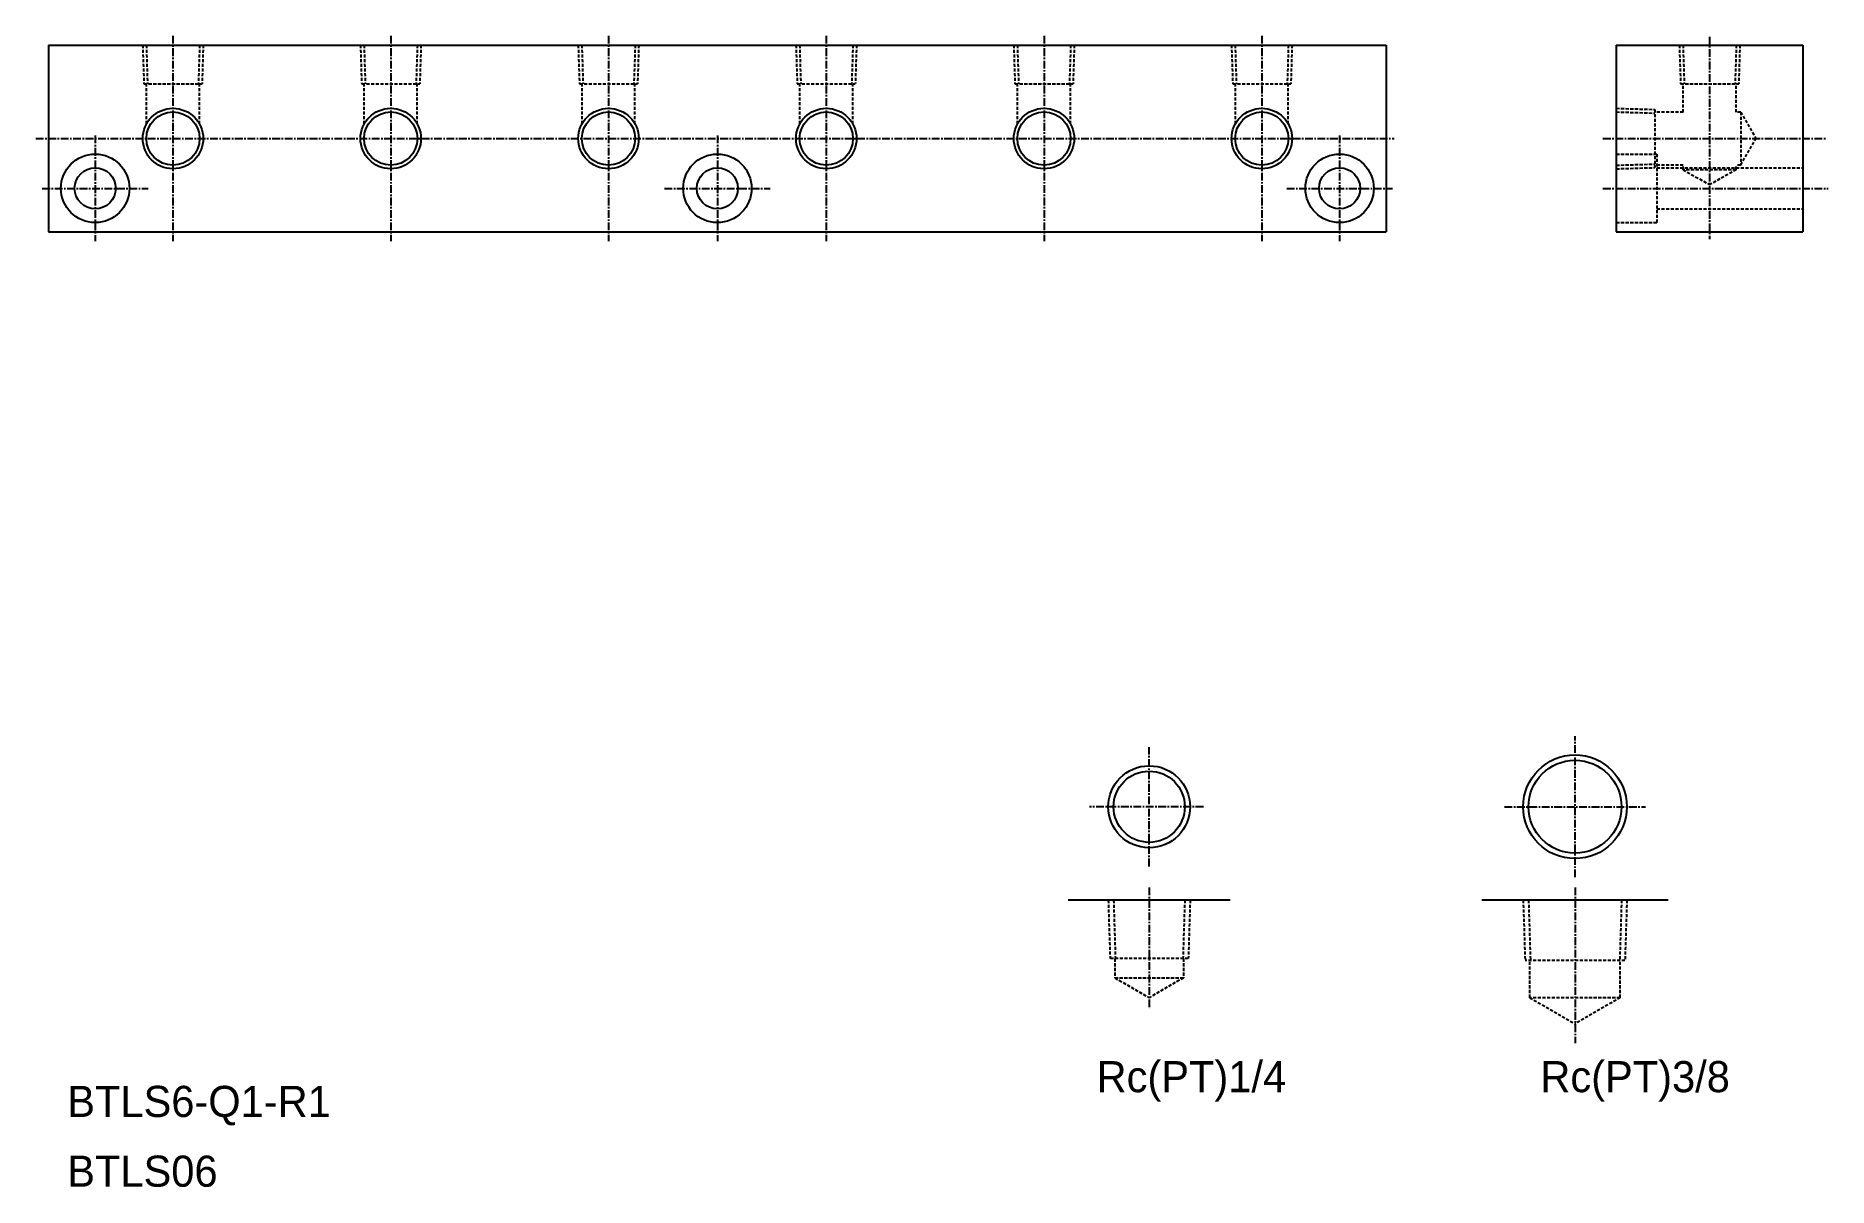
# Model space of a CAD drawing. Extents: x 911 to 1199, y 1935 to 2120.
import ezdxf
from ezdxf.enums import TextEntityAlignment as Align

# ---------------------------------------------------------------- set-up
doc = ezdxf.new("R2010")
doc.units = 0
doc.linetypes.add('CENTER', pattern=[2, 1.25, -0.25, 0.25, -0.25])
doc.linetypes.add('DASHED', pattern=[0.75, 0.5, -0.25])
doc.layers.get('0').update_dxf_attribs({"linetype": 'CONTINUOUS'})
doc.layers.add('CENTER', color=1, linetype='CENTER')

msp = doc.modelspace()

# ---------------------------------------------------------------- linework, layer by layer
at = {"color": 7, "linetype": 'CONTINUOUS'}
for p, q in [((912.56, 2118.3), (1127.56, 2118.3)), ((912.56, 2118.3), (912.56, 2088.3)), ((1127.56, 2118.3), (1127.56, 2088.3)), ((1164.54, 2118.3), (1164.54, 2088.3)), ((1164.54, 2118.3), (1194.54, 2118.3)), ((1194.54, 2118.3), (1194.54, 2088.3)), ((912.56, 2088.3), (1127.56, 2088.3)), ((1164.54, 2088.3), (1194.54, 2088.3)), ((1102.46, 1980.92), (1076.46, 1980.92)), ((1172.9, 1980.92), (1142.9, 1980.92))]:
    msp.add_line(p, q, dxfattribs=at)
at = {"color": 3, "linetype": 'DASHED'}
for p, q in [((927.69, 2118.3), (927.89, 2112.1)), ((928.27, 2118.3), (928.47, 2112.1)), ((936.84, 2118.3), (936.64, 2112.1)), ((937.42, 2118.3), (937.23, 2112.1)), ((962.69, 2118.3), (962.89, 2112.1)), ((963.27, 2118.3), (963.47, 2112.1)), ((971.84, 2118.3), (971.64, 2112.1)), ((972.42, 2118.3), (972.23, 2112.1)), ((997.69, 2118.3), (997.89, 2112.1)), ((998.27, 2118.3), (998.47, 2112.1)), ((1006.84, 2118.3), (1006.64, 2112.1)), ((1007.42, 2118.3), (1007.23, 2112.1)), ((1032.69, 2118.3), (1032.89, 2112.1)), ((1033.27, 2118.3), (1033.47, 2112.1)), ((1041.84, 2118.3), (1041.64, 2112.1)), ((1042.42, 2118.3), (1042.23, 2112.1)), ((1067.69, 2118.3), (1067.89, 2112.1)), ((1068.27, 2118.3), (1068.47, 2112.1)), ((1076.84, 2118.3), (1076.64, 2112.1)), ((1077.42, 2118.3), (1077.23, 2112.1)), ((1102.69, 2118.3), (1102.89, 2112.1)), ((1103.27, 2118.3), (1103.47, 2112.1)), ((1111.84, 2118.3), (1111.64, 2112.1)), ((1112.42, 2118.3), (1112.23, 2112.1)), ((1174.67, 2118.3), (1174.87, 2112.1)), ((1175.26, 2118.3), (1175.45, 2112.1)), ((1183.82, 2118.3), (1183.63, 2112.1)), ((1184.4, 2118.3), (1184.21, 2112.1)), ((927.89, 2112.1), (937.23, 2112.1)), ((928.31, 2105.67), (928.31, 2112.1)), ((936.81, 2105.67), (936.81, 2112.1)), ((962.89, 2112.1), (972.23, 2112.1)), ((963.31, 2105.67), (963.31, 2112.1)), ((971.81, 2105.67), (971.81, 2112.1)), ((997.89, 2112.1), (1007.23, 2112.1)), ((998.31, 2105.67), (998.31, 2112.1)), ((1006.81, 2105.67), (1006.81, 2112.1)), ((1032.89, 2112.1), (1042.23, 2112.1)), ((1033.31, 2105.67), (1033.31, 2112.1)), ((1041.81, 2105.67), (1041.81, 2112.1)), ((1067.89, 2112.1), (1077.23, 2112.1)), ((1068.31, 2105.67), (1068.31, 2112.1)), ((1076.81, 2105.67), (1076.81, 2112.1)), ((1102.89, 2112.1), (1112.23, 2112.1)), ((1103.31, 2105.67), (1103.31, 2112.1)), ((1111.81, 2105.67), (1111.81, 2112.1)), ((1174.87, 2112.1), (1184.21, 2112.1)), ((1175.29, 2107.55), (1175.29, 2112.1)), ((1183.79, 2107.55), (1183.79, 2112.1)), ((1164.54, 2108.16), (1170.74, 2107.97)), ((1164.54, 2107.58), (1170.74, 2107.39)), ((1170.74, 2107.97), (1170.74, 2098.63)), ((1175.29, 2107.55), (1170.74, 2107.55)), ((1184.54, 2107.55), (1183.79, 2107.55)), ((1184.54, 2107.55), (1184.54, 2099.05)), ((1184.54, 2107.55), (1186.99, 2103.3)), ((1184.54, 2099.05), (1186.99, 2103.3)), ((1164.54, 2100.8), (1171.04, 2100.8)), ((1171.04, 2100.8), (1171.04, 2089.8)), ((1164.54, 2099.02), (1170.74, 2099.21)), ((1164.54, 2098.44), (1170.74, 2098.63)), ((1175.29, 2099.05), (1170.74, 2099.05)), ((1171.04, 2098.6), (1194.54, 2098.6)), ((1175.29, 2098.3), (1175.29, 2099.05)), ((1183.79, 2098.3), (1175.29, 2098.3)), ((1175.29, 2098.3), (1179.54, 2095.85)), ((1183.79, 2098.3), (1179.54, 2095.85)), ((1184.54, 2099.05), (1183.79, 2099.05)), ((1183.79, 2098.3), (1183.79, 2099.05)), ((1171.04, 2092), (1194.54, 2092)), ((1164.54, 2089.8), (1171.04, 2089.8)), ((1082.88, 1980.92), (1083.18, 1971.52)), ((1083.74, 1980.92), (1084.03, 1971.52)), ((1095.18, 1980.92), (1094.89, 1971.52)), ((1096.04, 1980.92), (1095.75, 1971.52)), ((1149.57, 1980.92), (1149.88, 1971.22)), ((1150.43, 1980.92), (1150.73, 1971.22)), ((1165.38, 1980.92), (1165.08, 1971.22)), ((1166.24, 1980.92), (1165.93, 1971.22)), ((1095.75, 1971.52), (1083.18, 1971.52)), ((1083.96, 1971.52), (1083.96, 1968.42)), ((1094.96, 1971.52), (1094.96, 1968.42)), ((1165.93, 1971.22), (1149.88, 1971.22)), ((1150.65, 1965.24), (1150.65, 1971.22)), ((1165.15, 1965.24), (1165.15, 1971.22)), ((1083.96, 1968.42), (1089.46, 1965.24)), ((1083.96, 1968.42), (1094.96, 1968.42)), ((1094.96, 1968.42), (1089.46, 1965.24)), ((1165.15, 1965.24), (1150.65, 1965.24)), ((1150.65, 1965.24), (1157.9, 1961.05)), ((1165.15, 1965.24), (1157.9, 1961.05))]:
    msp.add_line(p, q, dxfattribs=at)
for p, q in [((1164.54, 2110.8), (1164.54, 2110.8)), ((1164.54, 2103.3), (1164.54, 2103.3))]:
    msp.add_line(p, q)
at = {"color": 3, "linetype": 'CONTINUOUS'}
for centre, radius in [((932.56, 2103.3), 4.86), ((967.56, 2103.3), 4.86), ((1002.56, 2103.3), 4.86), ((1037.56, 2103.3), 4.86), ((1072.56, 2103.3), 4.86), ((1107.56, 2103.3), 4.86), ((1089.46, 1995.92), 6.58), ((1157.9, 1995.92), 8.33)]:
    msp.add_circle(centre, radius, dxfattribs=at)
at = {"color": 7, "linetype": 'CONTINUOUS'}
for centre, radius in [((932.56, 2103.3), 4.28), ((967.56, 2103.3), 4.28), ((1002.56, 2103.3), 4.28), ((1037.56, 2103.3), 4.28), ((1072.56, 2103.3), 4.28), ((1107.56, 2103.3), 4.28), ((920.06, 2095.3), 5.5), ((1020.06, 2095.3), 5.5), ((1120.06, 2095.3), 5.5), ((920.06, 2095.3), 3.3), ((1020.06, 2095.3), 3.3), ((1120.06, 2095.3), 3.3), ((1157.9, 1995.92), 7.47), ((1089.46, 1995.92), 5.72)]:
    msp.add_circle(centre, radius, dxfattribs=at)
at = {"layer": 'CENTER', "color": 1, "linetype": 'CENTER'}
for p, q in [((932.56, 2119.81), (932.56, 2086.8)), ((967.56, 2119.81), (967.56, 2086.8)), ((1002.56, 2119.81), (1002.56, 2086.8)), ((1037.56, 2119.81), (1037.56, 2086.8)), ((1072.56, 2119.81), (1072.56, 2086.8)), ((1107.56, 2119.81), (1107.56, 2086.8)), ((1179.54, 2119.66), (1179.54, 2087.14)), ((910.52, 2103.3), (1128.84, 2103.3)), ((920.06, 2103.8), (920.06, 2086.8)), ((1020.06, 2103.8), (1020.06, 2086.8)), ((1120.06, 2103.8), (1120.06, 2086.8)), ((1162.4, 2103.3), (1198.15, 2103.3)), ((911.56, 2095.3), (928.56, 2095.3)), ((1011.56, 2095.3), (1028.56, 2095.3)), ((1111.56, 2095.3), (1128.56, 2095.3)), ((1162.4, 2095.3), (1198.59, 2095.3)), ((1089.46, 1986.34), (1089.46, 2005.49)), ((1157.9, 1984.58), (1157.9, 2007.25)), ((1098.18, 1995.92), (1079.88, 1995.92)), ((1146.57, 1995.92), (1169.24, 1995.92)), ((1089.46, 1982.95), (1089.46, 1963.42)), ((1157.9, 1982.95), (1157.9, 1957.92))]:
    msp.add_line(p, q, dxfattribs=at)

# ---------------------------------------------------------------- texts
at = {"color": 7, "linetype": 'CONTINUOUS'}
for s, p in [('Rc(PT)1/4', (1111.47, 1952.55)), ('Rc(PT)3/8', (1182.79, 1952.55))]:
    msp.add_text(s, height=5, dxfattribs=at).set_placement(p, align=Align.MIDDLE_RIGHT)
for s, p in [('BTLS6-Q1-R1', (915.57, 1946.07)), ('BTLS06', (915.57, 1934.86))]:
    msp.add_text(s, height=5, dxfattribs=at).set_placement(p)

doc.saveas('drawing.dxf')
